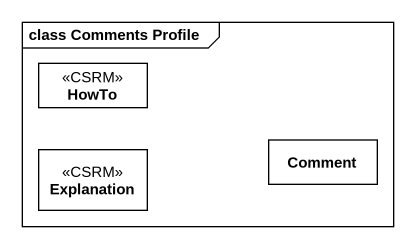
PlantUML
@startuml
mainframe class Comments Profile
hide circle
hide empty members
class HowTo <<CSRM>>
class Explanation <<CSRM>>
class Comment
@enduml
